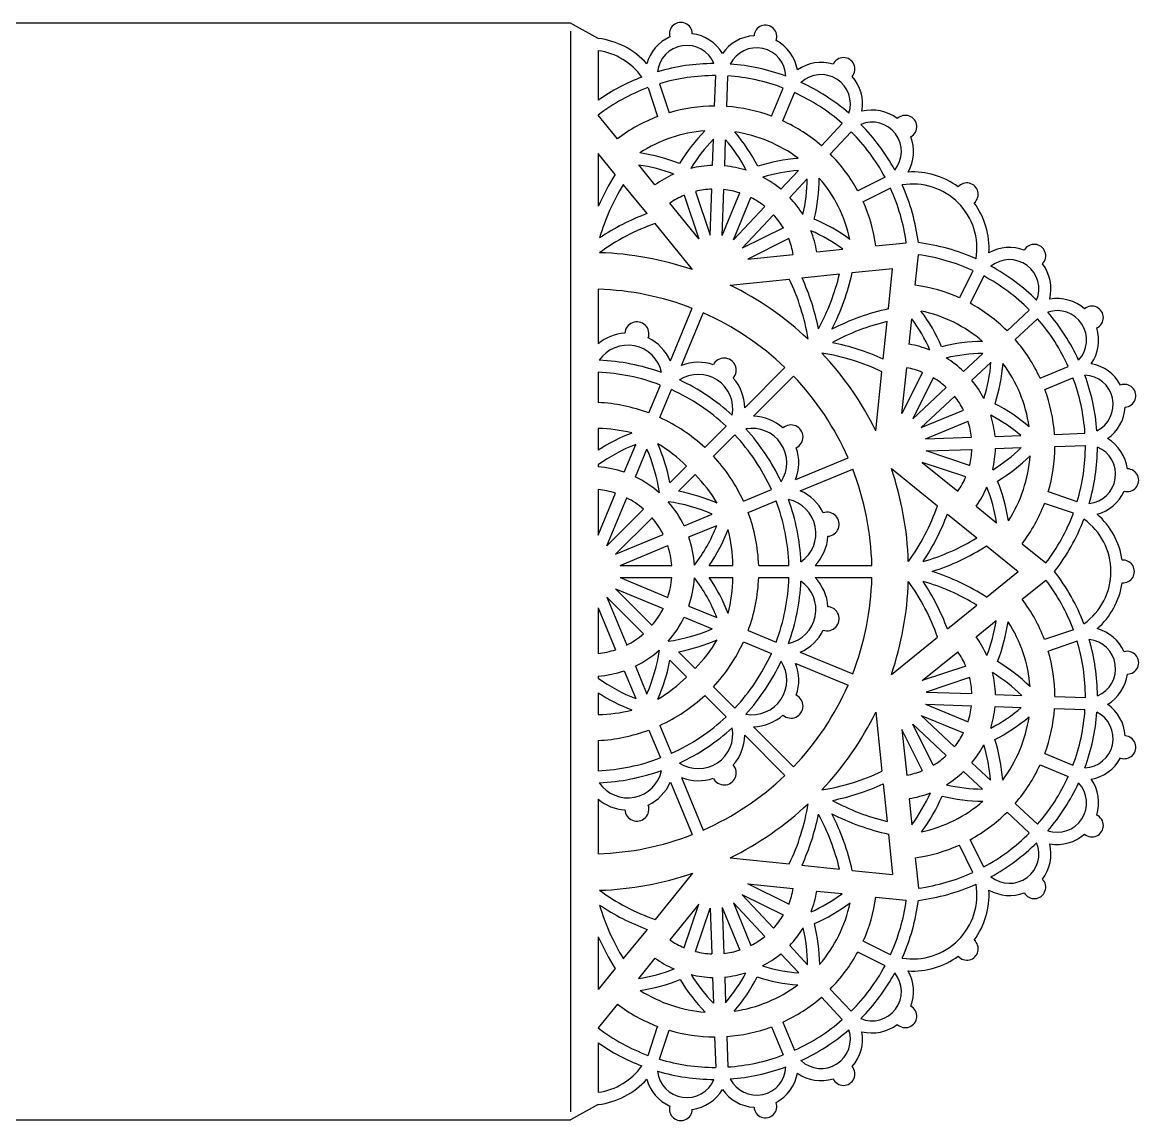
# Model space of a CAD drawing. Extents: x 33 to 338, y 40 to 190.
# Drawn here: x 185.6 to 338.3, y 39.6 to 189.8 of the extents above; entities that cross this region are included whole.
import ezdxf

# ---------------------------------------------------------------- set-up
doc = ezdxf.new("R2010")
doc.units = 0
doc.layers.get('0').update_dxf_attribs({"linetype": 'CONTINUOUS'})

msp = doc.modelspace()

# ---------------------------------------------------------------- linework, layer by layer
for p, q in [((260.6, 189.7), (110.6, 189.7)), ((264.4, 187.61), (260.6, 189.7)), ((260.6, 188.63), (260.6, 40.77)), ((264.4, 185.95), (264.4, 179.18)), ((280.33, 178.37), (280.47, 182.53)), ((281.98, 178.31), (282.12, 182.48)), ((271.21, 180.88), (272.53, 176.93)), ((272.77, 181.41), (274.1, 177.46)), ((288.13, 176.98), (289.72, 180.83)), ((289.65, 176.35), (291.25, 180.2)), ((267.02, 173.9), (264.4, 177.13)), ((294.94, 172.94), (297.79, 175.99)), ((296.15, 171.81), (299, 174.86)), ((280.05, 170.23), (280.17, 173.82)), ((281.7, 170.17), (281.82, 173.76)), ((264.4, 171.89), (264.4, 164.66)), ((266.73, 169.02), (264.4, 171.89)), ((272.16, 167.58), (269.94, 170.31)), ((289.39, 166.99), (291.79, 169.56)), ((290.6, 165.86), (292.99, 168.43)), ((303.64, 168.62), (299.91, 166.77)), ((271.09, 163.66), (267.83, 167.66)), ((277.72, 166.69), (279.72, 160.73)), ((279.72, 160.73), (279.94, 167.01)), ((281.37, 160.68), (281.59, 166.95)), ((304.38, 167.14), (300.65, 165.29)), ((278.15, 160.21), (274.19, 165.08)), ((276.15, 166.16), (278.15, 160.21)), ((281.37, 160.68), (283.78, 166.48)), ((282.9, 160.05), (285.3, 165.85)), ((282.9, 160.05), (287.19, 164.63)), ((284.11, 158.92), (288.4, 163.51)), ((277.32, 155.99), (272.19, 162.3)), ((289.73, 161.71), (284.11, 158.92)), ((290.47, 160.23), (284.85, 157.44)), ((302.4, 159.25), (306.54, 159.67)), ((284.85, 157.44), (291.09, 158.08)), ((294.3, 158.41), (297.87, 158.78)), ((307.77, 153.87), (308.2, 158.02)), ((299.15, 155.59), (304.68, 156.16)), ((304.11, 150.63), (304.68, 156.16)), ((315.67, 155.85), (313.81, 152.12)), ((282.45, 153.86), (290.54, 154.7)), ((292.28, 154.88), (297.42, 155.41)), ((317.15, 155.12), (315.29, 151.39)), ((264.4, 153.31), (264.4, 145.86)), ((274.27, 143.52), (277.24, 150.7)), ((275.8, 142.89), (278.77, 150.06)), ((320.34, 147.63), (323.38, 150.47)), ((303.4, 143.76), (303.93, 148.89)), ((306.94, 145.77), (307.3, 149.27)), ((321.47, 146.42), (324.51, 149.26)), ((314.39, 142.07), (317.01, 144.52)), ((284.46, 137.1), (289.95, 142.59)), ((305.96, 136.32), (306.61, 142.57)), ((315.52, 140.86), (318.14, 143.31)), ((324.87, 141.13), (328.72, 142.72)), ((264.4, 141.96), (264.4, 137.82)), ((285.63, 135.93), (291.12, 141.42)), ((302.39, 133.93), (303.22, 142.02)), ((308.76, 141.94), (305.96, 136.32)), ((310.24, 141.21), (307.44, 135.59)), ((325.5, 139.6), (329.35, 141.2)), ((271.31, 136.39), (272.9, 140.21)), ((272.84, 135.76), (274.42, 139.58)), ((307.44, 135.59), (312.03, 139.87)), ((308.57, 134.38), (313.16, 138.66)), ((308.57, 134.38), (314.37, 136.78)), ((279, 131.64), (281.92, 134.57)), ((309.2, 132.85), (315, 135.25)), ((264.4, 134.27), (264.4, 131.29)), ((280.17, 130.47), (283.09, 133.4)), ((309.2, 132.85), (315.48, 133.06)), ((318.7, 133.17), (322.21, 133.29)), ((326.84, 133.45), (331, 133.6)), ((267.95, 128.27), (269.53, 132.09)), ((269.48, 127.64), (271.06, 131.45)), ((309.26, 131.2), (315.54, 131.41)), ((318.76, 131.52), (322.27, 131.64)), ((326.89, 131.8), (331.06, 131.94)), ((291.42, 127.27), (298.59, 130.24)), ((315.21, 129.2), (309.26, 131.2)), ((264.4, 129.28), (264.4, 129.02)), ((274.21, 126.85), (276.48, 129.13)), ((292.05, 125.74), (299.22, 128.71)), ((304.51, 128.8), (310.82, 123.67)), ((314.69, 127.63), (308.73, 129.63)), ((308.73, 129.63), (313.61, 125.67)), ((275.38, 125.68), (277.65, 127.96)), ((264.4, 125.91), (264.4, 119.69)), ((264.4, 119.69), (266.76, 125.4)), ((284.28, 124.32), (288.1, 125.9)), ((329.93, 124.25), (325.99, 125.58)), ((265.58, 118.22), (268.29, 124.77)), ((284.91, 122.79), (288.73, 124.37)), ((329.41, 122.68), (325.46, 124.01)), ((265.58, 118.22), (270.59, 123.23)), ((276.16, 120.95), (279.98, 122.53)), ((312.18, 122.56), (316.19, 119.31)), ((316.11, 123.63), (318.89, 121.37)), ((266.75, 117.05), (271.76, 122.06)), ((276.79, 119.42), (280.61, 121.01)), ((266.75, 117.05), (273.3, 119.77)), ((267.38, 115.53), (273.93, 118.24)), ((317.54, 118.2), (321.85, 114.7)), ((322.42, 118.5), (325.66, 115.87)), ((267.38, 115.53), (274.47, 115.53)), ((279.58, 115.53), (282.8, 115.53)), ((286.36, 115.53), (290.49, 115.53)), ((294.08, 115.53), (301.85, 115.53)), ((317.54, 111.19), (321.85, 114.7)), ((267.38, 113.87), (274.47, 113.87)), ((267.38, 113.87), (273.93, 111.16)), ((279.58, 113.87), (282.8, 113.87)), ((286.36, 113.87), (290.49, 113.87)), ((294.08, 113.87), (301.85, 113.87)), ((322.42, 110.9), (325.66, 113.53)), ((266.75, 112.34), (273.3, 109.63)), ((266.75, 112.34), (271.76, 107.33)), ((265.58, 111.17), (270.59, 106.16)), ((265.58, 111.17), (268.29, 104.63)), ((312.18, 106.84), (316.19, 110.09)), ((264.4, 109.71), (264.4, 103.49)), ((264.4, 109.71), (266.76, 103.99)), ((276.79, 109.97), (280.61, 108.39)), ((276.16, 108.44), (279.98, 106.86)), ((316.11, 105.76), (318.83, 107.98)), ((284.91, 106.61), (288.73, 105.03)), ((304.51, 100.6), (310.82, 105.73)), ((329.41, 106.72), (325.46, 105.39)), ((284.28, 105.08), (288.1, 103.5)), ((329.93, 105.15), (325.99, 103.82)), ((274.21, 102.55), (276.48, 100.27)), ((275.38, 103.71), (277.65, 101.44)), ((292.05, 103.65), (299.22, 100.68)), ((308.73, 99.77), (313.61, 103.73)), ((267.95, 101.13), (269.53, 97.31)), ((269.48, 101.76), (271.06, 97.94)), ((291.42, 102.13), (298.59, 99.15)), ((314.69, 101.77), (308.73, 99.77)), ((264.4, 100.38), (264.4, 100.12)), ((315.21, 100.2), (309.26, 98.2)), ((264.4, 98.11), (264.4, 95.12)), ((280.17, 98.92), (283.09, 96)), ((309.26, 98.2), (315.54, 97.99)), ((318.76, 97.88), (322.34, 97.75)), ((279, 97.75), (281.92, 94.83)), ((309.2, 96.55), (315, 94.15)), ((309.2, 96.55), (315.48, 96.33)), ((326.89, 97.6), (331.06, 97.45)), ((302.39, 95.47), (303.22, 87.38)), ((308.57, 95.02), (313.16, 90.73)), ((308.57, 95.02), (314.37, 92.62)), ((318.7, 96.22), (322.29, 96.1)), ((326.84, 95.94), (331, 95.8)), ((272.84, 93.64), (274.42, 89.82)), ((285.63, 93.46), (291.12, 87.97)), ((310.24, 88.19), (307.44, 93.81)), ((307.44, 93.81), (312.03, 89.53)), ((271.31, 93.01), (272.9, 89.19)), ((284.46, 92.29), (289.95, 86.8)), ((308.76, 87.45), (305.96, 93.08)), ((305.96, 93.08), (306.61, 86.83)), ((264.4, 91.58), (264.4, 87.44)), ((325.5, 89.8), (329.35, 88.2)), ((314.39, 87.33), (316.96, 84.93)), ((315.52, 88.54), (318.08, 86.14)), ((324.87, 88.27), (328.72, 86.67)), ((274.27, 85.87), (277.24, 78.7)), ((275.8, 86.51), (278.77, 79.33)), ((303.4, 85.64), (303.93, 80.51)), ((264.4, 83.54), (264.4, 76.09)), ((306.94, 83.62), (307.3, 80.05)), ((321.47, 82.98), (324.51, 80.13)), ((320.34, 81.77), (323.38, 78.93)), ((304.11, 78.77), (304.68, 73.24)), ((317.15, 74.28), (315.29, 78.01)), ((315.67, 73.54), (313.81, 77.27)), ((282.45, 75.53), (290.54, 74.7)), ((307.77, 75.52), (308.2, 71.38)), ((277.32, 73.41), (272.19, 67.1)), ((292.28, 74.52), (297.42, 73.99)), ((299.15, 73.81), (304.68, 73.24)), ((290.47, 69.17), (284.85, 71.96)), ((284.85, 71.96), (291.09, 71.32)), ((289.73, 67.69), (284.11, 70.48)), ((284.11, 70.48), (288.4, 65.89)), ((294.3, 70.99), (297.79, 70.63)), ((278.15, 69.19), (274.19, 64.32)), ((276.15, 63.24), (278.15, 69.19)), ((282.9, 69.35), (285.3, 63.55)), ((282.9, 69.35), (287.19, 64.76)), ((302.4, 70.15), (306.54, 69.72)), ((277.72, 62.71), (279.72, 68.66)), ((279.72, 68.66), (279.94, 62.39)), ((281.37, 68.72), (281.59, 62.44)), ((281.37, 68.72), (283.78, 62.92)), ((271.09, 65.74), (267.83, 61.74)), ((264.4, 64.74), (264.4, 57.51)), ((290.6, 63.54), (293.04, 60.91)), ((304.38, 62.25), (300.65, 64.11)), ((272.16, 61.82), (269.9, 59.03)), ((289.39, 62.41), (291.84, 59.78)), ((303.64, 60.77), (299.91, 62.63)), ((266.73, 60.38), (264.4, 57.51)), ((280.05, 59.17), (280.17, 55.65)), ((281.7, 59.22), (281.82, 55.71)), ((296.15, 57.58), (299, 54.54)), ((267.02, 55.5), (264.4, 52.27)), ((294.94, 56.46), (297.79, 53.41)), ((271.21, 48.51), (272.53, 52.46)), ((272.77, 47.99), (274.1, 51.94)), ((288.13, 52.42), (289.72, 48.57)), ((289.65, 53.05), (291.25, 49.2)), ((280.33, 51.03), (280.47, 46.86)), ((281.98, 51.08), (282.12, 46.92)), ((264.4, 50.22), (264.4, 43.45)), ((264.4, 41.78), (260.6, 39.7)), ((110.6, 39.7), (260.6, 39.7))]:
    msp.add_line(p, q)
for centre, radius, start, end in [((275.7, 188.26), 1.56, 0.4006, 196.2107), ((287.27, 187.87), 1.56, 339.8635, 175.6736), ((276.52, 182.64), 5.68, 30.8237, 82.4955), ((286.06, 182.32), 5.68, 93.5787, 145.2505), ((263.22, 177.26), 10.42, 41.3285, 83.5433), ((276.52, 182.64), 5.68, 114.1158, 164.7084), ((276.52, 182.64), 4.02, 22.5483, 174.063), ((286.06, 182.32), 5.68, 10.2866, 61.9584), ((263.22, 177.26), 8.76, 35.3726, 82.3181), ((286.06, 182.32), 4.02, 2.0112, 153.5259), ((297.96, 183.44), 1.56, 319.3264, 155.1365), ((280.39, 156.15), 28.04, 90.3095, 106.3018), ((280.39, 156.15), 28.04, 69.7724, 85.7647), ((294.89, 178.66), 5.68, 73.0416, 124.7134), ((280.39, 156.15), 28.04, 110.9413, 124.7818), ((280.39, 156.15), 26.39, 89.8328, 106.7785), ((280.39, 156.15), 26.39, 69.2957, 86.2414), ((294.89, 178.66), 4.02, 341.4741, 132.9888), ((294.89, 178.66), 5.68, 349.7495, 41.4213), ((280.39, 156.15), 26.39, 110.3698, 127.3155), ((280.39, 156.15), 28.04, 49.2353, 65.2276), ((280.39, 156.15), 26.39, 48.7586, 65.7043), ((280.39, 156.15), 22.22, 90.1694, 106.4419), ((280.39, 156.15), 22.22, 69.6323, 85.9048), ((301.86, 172.15), 5.68, 52.5045, 104.1763), ((280.39, 156.15), 22.22, 110.7065, 126.9789), ((280.39, 156.15), 22.22, 49.0952, 65.3677), ((301.86, 172.15), 4.02, 320.937, 112.4517), ((280.39, 156.15), 28.04, 28.6982, 44.6905), ((306.42, 175.54), 1.56, 298.7893, 134.5994), ((280.39, 156.15), 18.87, 94.2957, 123.0809), ((296.22, 158.07), 24.14, 135.5898, 148.9856), ((280.39, 156.15), 18.87, 52.9933, 81.7785), ((264.73, 159.15), 24.14, 27.0886, 40.4844), ((280.39, 156.15), 26.39, 28.2215, 45.1672), ((301.86, 172.15), 5.68, 330.2916, 20.8842), ((296.22, 158.07), 22.49, 135.5516, 148.4529), ((264.73, 159.15), 22.49, 27.6213, 40.5226), ((266.64, 148.06), 24.14, 68.3909, 81.7867), ((293.56, 147.14), 24.14, 94.2875, 107.6833), ((280.39, 156.15), 22.22, 28.5581, 44.8306), ((266.64, 148.06), 22.49, 68.9237, 81.5603), ((280.39, 156.15), 14.09, 91.4015, 103.6815), ((280.39, 156.15), 14.09, 72.3927, 84.6727), ((293.56, 147.14), 22.49, 94.5139, 107.1505), ((293.41, 151.92), 31.68, 147.3526, 156.3075), ((280.39, 156.15), 14.09, 113.695, 125.7469), ((280.39, 156.15), 14.09, 50.3273, 62.3792), ((270.51, 168.66), 22.49, 346.7753, 359.4119), ((270.51, 168.66), 24.14, 346.2425, 359.6383), ((280.39, 156.15), 18.87, 12.1473, 40.9325), ((307.46, 158.94), 10.42, 53.5989, 93.6715), ((293.41, 151.92), 30.03, 148.3958, 163.7548), ((280.39, 156.15), 10.87, 92.398, 104.2132), ((280.39, 156.15), 10.87, 71.8609, 83.6762), ((280.39, 156.15), 26.39, 7.6845, 24.6302), ((307.46, 158.94), 8.76, 350.3727, 99.6273), ((280.39, 156.15), 28.04, 7.2493, 24.0586), ((314.83, 166.3), 1.56, 310.7005, 139.2995), ((280.39, 156.15), 10.87, 112.9351, 124.7503), ((280.39, 156.15), 10.87, 51.3238, 63.1391), ((280.39, 156.15), 14.09, 31.5466, 43.5985), ((280.39, 156.15), 22.22, 8.0211, 24.2935), ((307.46, 158.94), 10.42, 356.3285, 36.4011), ((282.17, 133.98), 31.68, 110.48, 123.7346), ((280.39, 156.15), 10.87, 30.7868, 42.602), ((282.17, 133.98), 30.03, 109.4127, 125.8786), ((284.46, 140.72), 24.14, 53.4414, 66.8372), ((284.46, 140.72), 22.49, 53.4032, 66.3045), ((280.39, 156.15), 14.09, 9.2531, 21.5331), ((280.39, 156.15), 10.87, 10.2497, 22.0649), ((304.67, 131.87), 28.04, 65.9414, 82.7507), ((320.67, 153.34), 5.68, 69.1158, 119.7084), ((324.07, 157.89), 1.56, 315.4006, 151.2107), ((263.22, 114.7), 43.63, 71.149, 88.2273), ((304.67, 131.87), 26.39, 65.3698, 82.3155), ((320.67, 153.34), 4.02, 337.5483, 129.063), ((304.67, 131.87), 28.04, 45.3095, 61.3018), ((320.67, 153.34), 5.68, 345.8237, 37.4955), ((263.46, 141.73), 30.03, 9.1214, 25.5873), ((263.46, 141.73), 31.68, 11.2654, 24.52), ((268.2, 162.36), 30.03, 331.2452, 346.6042), ((268.2, 162.36), 31.68, 332.6948, 347.6474), ((304.67, 131.87), 26.39, 44.8328, 61.7785), ((263.22, 114.7), 38.63, 68.7265, 88.2624), ((263.22, 114.7), 43.63, 46.7727, 63.851), ((304.67, 131.87), 22.22, 65.7065, 81.9789), ((304.67, 131.87), 22.22, 45.1694, 61.4419), ((327.19, 146.36), 5.68, 48.5787, 100.2505), ((263.22, 114.7), 38.63, 46.2265, 66.2735), ((310.89, 119.68), 31.68, 102.3526, 117.3052), ((304.67, 131.87), 18.87, 49.2957, 78.0809), ((289.23, 135.87), 24.14, 23.3909, 36.7867), ((327.19, 146.36), 4.02, 317.0112, 108.5259), ((304.67, 131.87), 28.04, 24.7724, 40.7647), ((331.96, 149.43), 1.56, 294.8635, 130.6736), ((269.69, 147.19), 1.65, 341.2921, 176.2079), ((310.89, 119.68), 30.03, 103.3958, 118.7548), ((289.23, 135.87), 22.49, 23.9237, 36.5603), ((304.67, 131.87), 26.39, 24.2957, 41.2414), ((268.44, 140.94), 6.37, 93.6658, 129.4635), ((268.44, 140.94), 6.37, 23.8964, 63.8342), ((327.19, 146.36), 5.68, 325.2866, 16.9584), ((268.44, 140.94), 4.72, 11.8548, 145.6452), ((290.25, 114.93), 31.68, 65.48, 78.7346), ((304.67, 131.87), 14.09, 68.695, 80.7469), ((317.23, 122.03), 24.14, 90.5898, 103.9856), ((304.67, 131.87), 22.22, 24.6323, 40.9048), ((263.22, 114.7), 28.94, 70.1273, 87.3727), ((281.63, 142.24), 1.65, 318.7921, 153.7079), ((290.25, 114.93), 30.03, 64.4127, 80.8786), ((263.22, 114.7), 43.63, 26.149, 43.2273), ((317.23, 122.03), 22.49, 90.5516, 103.4529), ((304.67, 131.87), 14.09, 46.4015, 58.6815), ((278.09, 136.95), 6.37, 71.1658, 111.1036), ((304.67, 131.87), 10.87, 67.9351, 79.7503), ((295.72, 145.07), 22.49, 342.6213, 355.5226), ((295.72, 145.07), 24.14, 342.0886, 355.4844), ((304.67, 131.87), 18.87, 7.9933, 36.7785), ((330.84, 137.54), 5.68, 28.0416, 79.7134), ((263.22, 114.7), 27.28, 69.2367, 87.5393), ((278.09, 136.95), 4.72, 349.3548, 123.1452), ((263.22, 114.7), 28.94, 47.6273, 64.8727), ((278.09, 136.95), 6.37, 1.3964, 41.3342), ((263.22, 114.7), 38.63, 23.7265, 43.7735), ((304.67, 131.87), 10.87, 47.398, 59.2132), ((304.67, 131.87), 14.09, 27.3927, 39.6727), ((304.67, 131.87), 26.39, 3.7586, 20.7043), ((304.67, 131.87), 28.04, 4.2353, 20.2276), ((330.84, 137.54), 4.02, 296.4741, 87.9888), ((263.22, 114.7), 27.28, 46.7367, 65.7633), ((304.67, 131.87), 22.22, 4.0952, 20.3677), ((336.39, 138.74), 1.56, 274.3264, 110.1365), ((263.22, 114.7), 23.15, 69.5469, 87.0997), ((304.67, 131.87), 10.87, 26.8609, 38.6762), ((307.61, 116.19), 24.14, 49.2875, 62.6833), ((307.61, 116.19), 22.49, 49.5139, 62.1505), ((304.67, 131.87), 14.09, 5.3273, 17.3792), ((330.84, 137.54), 5.68, 304.7495, 356.4213), ((263.22, 114.7), 23.15, 47.0469, 65.4531), ((285.47, 129.56), 6.37, 48.6658, 88.6036), ((290.77, 133.1), 1.65, 296.2921, 131.2079), ((304.67, 131.87), 10.87, 6.3238, 18.1391), ((263.99, 114.38), 19.9, 75.4871, 88.8266), ((277.67, 111.12), 24.14, 111.0995, 123.3423), ((263.22, 114.7), 27.28, 24.2367, 43.2633), ((285.47, 129.56), 4.72, 326.8548, 100.6452), ((263.22, 114.7), 28.94, 25.1273, 42.3727), ((277.67, 111.12), 22.49, 111.2033, 126.1611), ((250.48, 122.38), 22.49, 7.8413, 23.7967), ((250.48, 122.38), 24.14, 10.6734, 23.9005), ((262.46, 115.01), 19.9, 45.1812, 59.5129), ((285.47, 129.56), 6.37, 338.8964, 18.8342), ((304.67, 131.87), 10.87, 345.7868, 357.602), ((306.53, 147.71), 22.49, 301.7753, 314.4119), ((304.67, 131.87), 14.09, 346.5466, 358.5985), ((304.67, 131.87), 22.22, 343.5581, 359.8306), ((304.67, 131.87), 26.39, 343.2215, 0.1672), ((304.67, 131.87), 28.04, 343.6982, 359.6905), ((331.17, 128), 4.02, 275.937, 67.4517), ((331.17, 128), 5.68, 7.5045, 59.1763), ((263.22, 114.7), 23.15, 24.5469, 42.9531), ((306.53, 147.71), 24.14, 301.2425, 314.6383), ((304.67, 131.87), 18.87, 327.1473, 355.9325), ((263.22, 114.7), 14.37, 70.7987, 85.3244), ((263.22, 114.7), 38.63, 1.2265, 21.2735), ((263.22, 114.7), 43.63, 1.7727, 18.851), ((336.79, 127.18), 1.56, 253.7893, 89.5994), ((263.22, 114.7), 14.37, 48.42, 64.2013), ((263.54, 113.93), 19.9, 30.4871, 44.8188), ((304.67, 131.87), 10.87, 325.2497, 337.0649), ((296.64, 118.08), 24.14, 8.4414, 21.8372), ((263.22, 114.7), 11.27, 71.706, 84.0362), ((270.9, 101.96), 24.14, 66.0995, 79.3266), ((289.47, 119.92), 6.37, 26.1658, 66.1036), ((304.67, 131.87), 14.09, 324.2531, 336.5331), ((296.64, 118.08), 22.49, 8.4032, 21.3045), ((331.17, 128), 5.68, 285.2916, 335.8842), ((263.22, 114.7), 11.27, 49.206, 63.294), ((270.9, 101.96), 22.49, 66.2033, 82.1587), ((263.22, 114.7), 14.37, 25.7987, 41.58), ((263.22, 114.7), 27.28, 1.7367, 20.7633), ((263.22, 114.7), 28.94, 2.6273, 19.8727), ((289.47, 119.92), 4.72, 304.3548, 78.1452), ((304.67, 131.87), 22.22, 323.0211, 339.2935), ((263.22, 114.7), 23.15, 2.0469, 20.4531), ((295.72, 121.16), 1.65, 273.7921, 108.7079), ((282.5, 133.65), 30.03, 324.1214, 340.5873), ((282.5, 133.65), 31.68, 326.2654, 339.52), ((304.67, 131.87), 26.39, 322.6845, 339.6302), ((325.79, 114.7), 10.42, 8.5989, 48.6715), ((263.22, 114.7), 11.27, 26.706, 40.794), ((259.65, 129.14), 22.49, 322.8413, 338.7967), ((304.67, 131.87), 28.04, 322.2493, 339.0586), ((325.79, 114.7), 8.76, 305.3727, 54.6273), ((263.22, 114.7), 14.37, 3.42, 19.2013), ((259.65, 129.14), 24.14, 325.6734, 338.9005), ((262.91, 115.46), 19.9, 0.1812, 14.5129), ((289.47, 119.92), 6.37, 316.3964, 356.3342), ((300.45, 144.88), 30.03, 286.2452, 301.6042), ((263.22, 114.7), 11.27, 4.206, 18.294), ((300.45, 144.88), 31.68, 287.6948, 302.6474), ((336.2, 114.7), 1.56, 265.7005, 94.2995), ((300.45, 84.52), 31.68, 57.3526, 72.3052), ((304.67, 97.53), 28.04, 20.9414, 37.7507), ((263.22, 114.7), 11.27, 341.706, 355.794), ((263.22, 114.7), 14.37, 340.7987, 356.58), ((259.65, 100.26), 22.49, 21.2033, 37.1587), ((259.65, 100.26), 24.14, 21.0995, 34.3266), ((262.91, 113.93), 19.9, 345.4871, 359.8188), ((263.22, 114.7), 23.15, 339.5469, 357.9531), ((263.22, 114.7), 27.28, 339.2367, 358.2633), ((289.47, 109.48), 4.72, 281.8548, 55.6452), ((263.22, 114.7), 28.94, 340.1273, 357.3727), ((289.47, 109.48), 6.37, 3.6658, 43.6036), ((263.22, 114.7), 38.63, 338.7265, 358.7735), ((263.22, 114.7), 43.63, 341.149, 358.2273), ((282.5, 95.75), 30.03, 19.4127, 35.8786), ((300.45, 84.52), 30.03, 58.3958, 73.7548), ((282.5, 95.75), 31.68, 20.48, 33.7346), ((304.67, 97.53), 26.39, 20.3698, 37.3155), ((325.79, 114.7), 10.42, 311.3285, 351.4011), ((304.67, 97.53), 22.22, 20.7065, 36.9789), ((263.22, 114.7), 11.27, 319.206, 333.294), ((295.72, 108.24), 1.65, 251.2921, 86.2079), ((263.22, 114.7), 14.37, 318.42, 334.2013), ((296.59, 111.28), 22.49, 338.9237, 351.5603), ((296.59, 111.28), 24.14, 338.3909, 351.7867), ((304.67, 97.53), 18.87, 4.2957, 33.0809), ((263.22, 114.7), 11.27, 296.706, 310.794), ((270.9, 127.44), 22.49, 277.8413, 293.7967), ((289.47, 109.48), 6.37, 293.8964, 333.8342), ((304.67, 97.53), 14.09, 23.695, 35.7469), ((304.67, 97.53), 28.04, 0.3095, 16.3018), ((331.17, 101.4), 4.02, 292.5483, 84.063), ((331.17, 101.4), 5.68, 24.1158, 74.7084), ((263.22, 114.7), 11.27, 275.9638, 288.294), ((263.22, 114.7), 14.37, 295.7987, 311.58), ((250.48, 107.02), 22.49, 336.2033, 352.1587), ((270.9, 127.44), 24.14, 280.6734, 293.9005), ((263.54, 115.46), 19.9, 315.1812, 329.5129), ((263.22, 114.7), 23.15, 317.0469, 335.4531), ((304.67, 97.53), 26.39, 359.8328, 16.7785), ((250.48, 107.02), 24.14, 336.0995, 349.3266), ((263.22, 114.7), 27.28, 316.7367, 335.7633), ((263.22, 114.7), 28.94, 317.6273, 334.8727), ((285.47, 99.83), 4.72, 259.3548, 33.1452), ((304.67, 97.53), 10.87, 22.9351, 34.7503), ((306.59, 81.7), 24.14, 45.5898, 58.9856), ((304.67, 97.53), 22.22, 0.1694, 16.4419), ((336.79, 102.22), 1.56, 270.4006, 106.2107), ((263.22, 114.7), 14.37, 274.6756, 289.2013), ((285.47, 99.83), 6.37, 341.1658, 21.1036), ((304.67, 97.53), 14.09, 1.4015, 13.6815), ((306.59, 81.7), 22.49, 45.5516, 58.4529), ((277.67, 118.28), 22.49, 233.8389, 248.7967), ((262.46, 114.38), 19.9, 300.4871, 314.8188), ((304.67, 97.53), 10.87, 2.398, 14.2132), ((331.17, 101.4), 5.68, 300.8237, 352.4955), ((277.67, 118.28), 24.14, 236.6577, 248.9005), ((290.77, 96.29), 1.65, 228.7921, 63.7079), ((263.22, 114.7), 38.63, 316.2265, 336.2735), ((263.22, 114.7), 23.15, 294.5469, 312.9531), ((304.67, 97.53), 10.87, 341.8609, 353.6762), ((330.84, 91.86), 5.68, 3.5787, 55.2505), ((263.99, 115.01), 19.9, 271.1734, 284.5129), ((263.22, 114.7), 27.28, 294.2367, 313.2633), ((285.47, 99.83), 6.37, 271.3964, 311.3342), ((263.22, 114.7), 43.63, 316.7727, 333.851), ((304.67, 97.53), 14.09, 342.3927, 354.6727), ((307.67, 113.19), 22.49, 297.6213, 310.5226), ((307.67, 113.19), 24.14, 297.0886, 310.4844), ((304.67, 97.53), 18.87, 322.9933, 351.7785), ((304.67, 97.53), 22.22, 339.6323, 355.9048), ((304.67, 97.53), 26.39, 339.2957, 356.2414), ((304.67, 97.53), 28.04, 339.7724, 355.7647), ((330.84, 91.86), 4.02, 272.0112, 63.5259), ((278.09, 92.45), 4.72, 236.8548, 10.6452), ((263.22, 114.7), 28.94, 295.1273, 312.3727), ((263.22, 114.7), 23.15, 272.9003, 290.4531), ((278.09, 92.45), 6.37, 318.6658, 358.6036), ((304.67, 97.53), 10.87, 321.3238, 333.1391), ((295.67, 84.37), 24.14, 4.2875, 17.6833), ((336.39, 90.65), 1.56, 249.8635, 85.6736), ((304.67, 97.53), 14.09, 320.3273, 332.3792), ((295.67, 84.37), 22.49, 4.5139, 17.1505), ((263.22, 114.7), 27.28, 272.4607, 290.7633), ((304.67, 97.53), 10.87, 300.7868, 312.602), ((330.84, 91.86), 5.68, 280.2866, 331.9584), ((263.22, 114.7), 28.94, 272.6273, 289.8727), ((268.44, 88.45), 4.72, 214.3548, 348.1452), ((281.63, 87.15), 1.65, 206.2921, 41.2079), ((290.25, 114.46), 30.03, 279.1214, 295.5873), ((304.67, 97.53), 10.87, 280.2497, 292.0649), ((304.67, 97.53), 14.09, 301.5466, 313.5985), ((304.67, 97.53), 22.22, 319.0952, 335.3677), ((268.44, 88.45), 6.37, 296.1658, 336.1036), ((278.09, 92.45), 6.37, 248.8964, 288.8342), ((263.22, 114.7), 38.63, 293.7265, 313.7735), ((290.25, 114.46), 31.68, 281.2654, 294.52), ((304.67, 97.53), 26.39, 318.7586, 335.7043), ((304.67, 97.53), 28.04, 319.2353, 335.2276), ((327.19, 83.04), 4.02, 251.4741, 42.9888), ((327.19, 83.04), 5.68, 343.0416, 34.7134), ((304.67, 97.53), 14.09, 279.2531, 291.5331), ((289.25, 93.46), 22.49, 323.4032, 336.3045), ((317.19, 107.42), 22.49, 256.7753, 269.4119), ((268.44, 88.45), 6.37, 230.5365, 266.3342), ((269.69, 82.21), 1.65, 183.7921, 18.7079), ((263.22, 114.7), 43.63, 296.149, 313.2273), ((263.46, 87.67), 30.03, 334.4127, 350.8786), ((310.89, 109.72), 30.03, 241.2452, 256.6042), ((289.25, 93.46), 24.14, 323.4414, 336.8372), ((304.67, 97.53), 18.87, 282.1473, 310.9325), ((317.19, 107.42), 24.14, 256.2425, 269.6383), ((263.46, 87.67), 31.68, 335.48, 348.7346), ((268.2, 67.03), 30.03, 13.3958, 28.7548), ((268.2, 67.03), 31.68, 12.3526, 27.3052), ((310.89, 109.72), 31.68, 242.6948, 257.6474), ((304.67, 97.53), 22.22, 298.5581, 314.8306), ((331.96, 79.96), 1.56, 229.3264, 65.1365), ((263.22, 114.7), 38.63, 271.7376, 291.2735), ((304.67, 97.53), 26.39, 298.2215, 315.1672), ((327.19, 83.04), 5.68, 259.7495, 311.4213), ((304.67, 97.53), 22.22, 278.0211, 294.2935), ((304.67, 97.53), 28.04, 298.6982, 314.6905), ((320.67, 76.06), 4.02, 230.937, 22.4517), ((320.67, 76.06), 5.68, 322.5045, 14.1763), ((263.22, 114.7), 43.63, 271.7727, 288.851), ((304.67, 97.53), 26.39, 277.6845, 294.6302), ((307.46, 70.46), 8.76, 260.3727, 9.6273), ((304.67, 97.53), 28.04, 277.2493, 294.0586), ((324.07, 71.51), 1.56, 208.7893, 44.5994), ((282.17, 95.42), 30.03, 234.1214, 250.5873), ((280.39, 73.25), 10.87, 337.9351, 349.7503), ((280.39, 73.25), 14.09, 338.695, 350.7469), ((284.4, 88.69), 22.49, 293.9237, 306.5603), ((307.46, 70.46), 10.42, 323.5989, 3.6715), ((320.67, 76.06), 5.68, 240.2916, 290.8842), ((282.17, 95.42), 31.68, 236.2654, 249.52), ((293.41, 77.47), 30.03, 196.2452, 211.6042), ((284.4, 88.69), 24.14, 293.3909, 306.7867), ((280.39, 73.25), 18.87, 319.2957, 348.0809), ((280.39, 73.25), 22.22, 335.7065, 351.9789), ((280.39, 73.25), 26.39, 335.3698, 352.3155), ((280.39, 73.25), 28.04, 335.9414, 352.7507), ((280.39, 73.25), 10.87, 317.398, 329.2132), ((280.39, 73.25), 14.09, 316.4015, 328.6815), ((270.56, 60.7), 22.49, 0.5516, 13.4529), ((270.56, 60.7), 24.14, 0.5898, 13.9856), ((293.41, 77.47), 31.68, 203.6925, 212.6474), ((280.39, 73.25), 10.87, 235.2497, 247.0649), ((280.39, 73.25), 10.87, 296.8609, 308.6762), ((314.83, 63.09), 1.56, 220.7005, 49.2995), ((280.39, 73.25), 10.87, 255.7868, 267.602), ((280.39, 73.25), 10.87, 276.3238, 288.1391), ((280.39, 73.25), 14.09, 234.2531, 246.5331), ((280.39, 73.25), 14.09, 297.3927, 309.6727), ((280.39, 73.25), 22.22, 315.1694, 331.4419), ((307.46, 70.46), 10.42, 266.3285, 306.4011), ((266.61, 81.28), 22.49, 278.4032, 291.3045), ((280.39, 73.25), 14.09, 275.3273, 287.3792), ((264.72, 70.31), 22.49, 319.5139, 332.1505), ((293.59, 82.2), 22.49, 252.6213, 265.5226), ((280.39, 73.25), 26.39, 314.8328, 331.7785), ((280.39, 73.25), 28.04, 315.3095, 331.3018), ((301.86, 57.25), 4.02, 247.5483, 39.063), ((301.86, 57.25), 5.68, 339.1158, 29.7084), ((266.61, 81.28), 24.14, 278.4414, 291.8372), ((296.23, 71.39), 24.14, 211.2425, 224.6383), ((296.23, 71.39), 22.49, 211.7753, 224.4119), ((280.39, 73.25), 14.09, 256.5466, 268.5985), ((264.72, 70.31), 24.14, 319.2875, 332.6833), ((280.39, 73.25), 18.87, 277.9933, 306.7785), ((293.59, 82.2), 24.14, 252.0886, 265.4844), ((280.39, 73.25), 18.87, 237.1473, 265.9325), ((280.39, 73.25), 22.22, 233.0211, 249.2935), ((280.39, 73.25), 22.22, 294.6323, 310.9048), ((306.42, 53.86), 1.56, 225.4006, 61.2107), ((280.39, 73.25), 26.39, 232.6845, 249.6302), ((280.39, 73.25), 22.22, 253.5581, 269.8306), ((280.39, 73.25), 22.22, 274.0952, 290.3677), ((280.39, 73.25), 26.39, 294.2957, 311.2414), ((280.39, 73.25), 28.04, 294.7724, 310.7647), ((294.89, 50.73), 4.02, 227.0112, 18.5259), ((301.86, 57.25), 5.68, 255.8237, 307.4955), ((294.89, 50.73), 5.68, 318.5787, 10.2505), ((280.39, 73.25), 28.04, 235.2182, 249.0587), ((280.39, 73.25), 26.39, 253.2215, 270.1672), ((280.39, 73.25), 26.39, 273.7586, 290.7043), ((263.22, 52.14), 8.76, 277.6819, 324.6274), ((280.39, 73.25), 28.04, 253.6982, 269.6905), ((276.52, 46.75), 4.02, 185.937, 337.4517), ((280.39, 73.25), 28.04, 274.2353, 290.2276), ((286.06, 47.08), 4.02, 206.4741, 357.9888), ((286.06, 47.08), 5.68, 298.0416, 349.7134), ((294.89, 50.73), 5.68, 235.2866, 286.9584), ((297.96, 45.96), 1.56, 204.8635, 40.6736), ((263.22, 52.14), 10.42, 276.4567, 318.6715), ((276.52, 46.75), 5.68, 195.2916, 245.8842), ((276.52, 46.75), 5.68, 277.5045, 329.1763), ((286.06, 47.08), 5.68, 214.7495, 266.4213), ((275.7, 41.14), 1.56, 163.7893, 359.5994), ((287.27, 41.53), 1.56, 184.3264, 20.1365)]:
    msp.add_arc(centre, radius, start, end)

doc.saveas('drawing.dxf')
